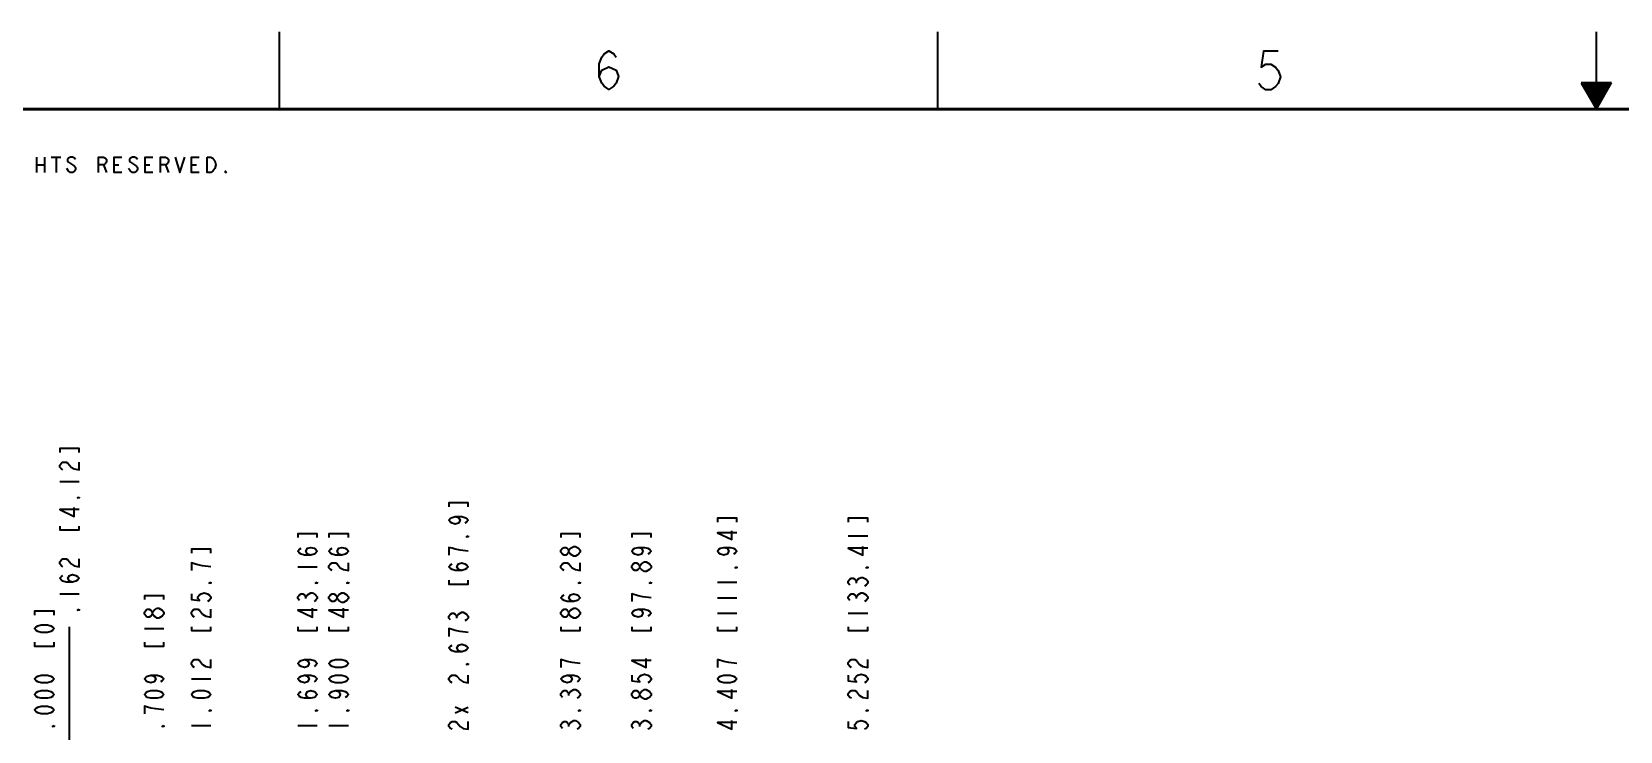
# Model space of a CAD drawing. Header units: inches. Extents: x 0 to 34, y 0 to 22.
# Drawn here: x 6.9 to 17.15, y 17.48 to 22 of the extents above; entities that cross this region are included whole.
import ezdxf

# ---------------------------------------------------------------- set-up
doc = ezdxf.new("R2010")
doc.units = ezdxf.units.IN
doc.header["$LTSCALE"] = 1.87
doc.header["$MEASUREMENT"] = 0
doc.layers.get('0').update_dxf_attribs({"linetype": 'CONTINUOUS'})
doc.layers.add('DIMENSIONS', color=7, linetype='CONTINUOUS')
doc.styles.get("Standard").update_dxf_attribs({"font": 'txt', "width": 0.8})
doc.dimstyles.new('DIMSTYLE_2', dxfattribs={"dimtxt": 0.125, "dimasz": 0.18, "dimexe": 0.18, "dimexo": 0.0625, "dimgap": 0.09, "dimtad": 0, "dimtih": 1, "dimtoh": 1, "dimdec": 3, "dimzin": 4, "dimdsep": 46, "dimtxsty": 'STANDARD', "dimblk": '_FILLED', "dimblk1": '_FILLED', "dimblk2": '_FILLED', "dimcen": 0.09, "dimadec": 0, "dimazin": 0, "dimtp": 0.001, "dimtm": 0.001, "dimtfac": 1, "dimtdec": 3, "dimtofl": 0, "dimtmove": 0, "dimatfit": 3, "dimldrblk": '_FILLED', "dimfxl": 1, "dimtolj": 1, "dimtzin": 4, "dimarcsym": 0})

# ---------------------------------------------------------------- blocks, each defined once
blk = doc.blocks.new('*D25')
at = {"layer": 'DIMENSIONS', "color": 2, "linetype": 'CONTINUOUS'}
blk.add_line((7.144, 14.775), (7.144, 18.158), dxfattribs=at)
blk = doc.blocks.new('_FILLED')
at = {"color": 0, "linetype": 'BYBLOCK'}
blk.add_solid([(0, 0), (-1, 0.174), (-1, -0.174)], dxfattribs=at)

msp = doc.modelspace()

# ---------------------------------------------------------------- linework, layer by layer
at = {"color": 2, "linetype": 'CONTINUOUS'}
for p, q in [((8.5, 21.5), (8.5, 22)), ((12.75, 21.5), (12.75, 22)), ((17, 21.5), (17, 22)), ((16.902, 21.6697), (17, 21.5)), ((17.098, 21.6697), (16.902, 21.6697)), ((16.9076, 21.66), (17.0924, 21.66)), ((16.9134, 21.65), (17.0866, 21.65)), ((16.9192, 21.64), (17.0808, 21.64)), ((17, 21.5), (17.098, 21.6697)), ((16.925, 21.63), (17.0751, 21.63)), ((16.9307, 21.62), (17.0693, 21.62)), ((16.9365, 21.61), (17.0635, 21.61)), ((16.9423, 21.6), (17.0578, 21.6)), ((16.9481, 21.59), (17.052, 21.59)), ((16.9538, 21.58), (17.0462, 21.58)), ((16.9596, 21.57), (17.0404, 21.57)), ((16.9654, 21.56), (17.0347, 21.56)), ((16.9712, 21.55), (17.0289, 21.55)), ((16.9769, 21.54), (17.0231, 21.54)), ((16.9827, 21.53), (17.0173, 21.53)), ((16.9885, 21.52), (17.0116, 21.52)), ((16.9942, 21.51), (17.0058, 21.51)), ((6.9321, 21.1911), (6.9321, 21.0911)), ((6.9321, 21.1411), (6.9821, 21.1411)), ((6.9821, 21.1911), (6.9821, 21.0911)), ((7.0259, 21.1911), (7.0884, 21.1911)), ((7.0571, 21.1911), (7.0571, 21.0911)), ((7.3634, 21.1411), (7.3821, 21.0911)), ((7.4321, 21.1411), (7.4634, 21.1411)), ((7.6321, 21.1411), (7.6634, 21.1411)), ((7.7634, 21.1411), (7.7821, 21.0911)), ((7.9321, 21.1411), (7.9634, 21.1411)), ((7.1384, 21.0995), (7.1259, 21.1161))]:
    msp.add_line(p, q, dxfattribs=at)
for points in [[(10.5637, 21.7106), (10.5793, 21.7522), (10.6262, 21.7731), (10.6731, 21.7522), (10.6887, 21.7106), (10.6731, 21.6689), (10.6574, 21.6481), (10.6262, 21.6272), (10.5949, 21.6481), (10.5793, 21.6689), (10.5637, 21.7106), (10.5637, 21.7939), (10.5793, 21.8356), (10.5949, 21.8564), (10.6262, 21.8772), (10.6574, 21.8564), (10.6731, 21.8356)], [(14.9452, 21.8747), (14.8514, 21.8747), (14.8358, 21.7706), (14.867, 21.7914), (14.8983, 21.7914), (14.9295, 21.7706), (14.9452, 21.7497), (14.9608, 21.7081), (14.9452, 21.6664), (14.9295, 21.6456), (14.8983, 21.6247), (14.867, 21.6247), (14.8358, 21.6456), (14.8202, 21.6664)], [(7.1821, 21.1745), (7.1759, 21.1828), (7.1634, 21.1911), (7.1509, 21.1911), (7.1384, 21.1828), (7.1321, 21.1745), (7.1321, 21.1661), (7.1384, 21.1578), (7.1509, 21.1495), (7.1634, 21.1411), (7.1759, 21.1328), (7.1821, 21.1245), (7.1821, 21.1078), (7.1759, 21.0995), (7.1634, 21.0911), (7.1509, 21.0911), (7.1384, 21.0995)], [(7.3321, 21.0911), (7.3321, 21.1911), (7.3634, 21.1911), (7.3759, 21.1828), (7.3821, 21.1745), (7.3821, 21.1578), (7.3759, 21.1495), (7.3634, 21.1411), (7.3321, 21.1411)], [(7.4821, 21.0911), (7.4321, 21.0911), (7.4321, 21.1911), (7.4821, 21.1911)], [(7.5821, 21.1745), (7.5759, 21.1828), (7.5634, 21.1911), (7.5509, 21.1911), (7.5384, 21.1828), (7.5321, 21.1745), (7.5321, 21.1661), (7.5384, 21.1578), (7.5509, 21.1495), (7.5634, 21.1411), (7.5759, 21.1328), (7.5821, 21.1245), (7.5821, 21.1078), (7.5759, 21.0995), (7.5634, 21.0911), (7.5509, 21.0911), (7.5384, 21.0995), (7.5321, 21.1078), (7.5259, 21.1161)], [(7.6821, 21.0911), (7.6321, 21.0911), (7.6321, 21.1911), (7.6821, 21.1911)], [(7.7321, 21.0911), (7.7321, 21.1911), (7.7634, 21.1911), (7.7759, 21.1828), (7.7821, 21.1745), (7.7821, 21.1578), (7.7759, 21.1495), (7.7634, 21.1411), (7.7321, 21.1411)], [(7.8259, 21.1911), (7.8571, 21.0911), (7.8884, 21.1911)], [(7.9821, 21.0911), (7.9321, 21.0911), (7.9321, 21.1911), (7.9821, 21.1911)], [(8.0821, 21.1161), (8.0696, 21.0995), (8.0571, 21.0911), (8.0321, 21.0911), (8.0321, 21.1911)], [(8.0321, 21.1911), (8.0571, 21.1911), (8.0696, 21.1828), (8.0759, 21.1745), (8.0821, 21.1661), (8.0884, 21.1411), (8.0821, 21.1161)], [(8.1571, 21.0911), (8.1509, 21.0911), (8.1509, 21.0995), (8.1571, 21.0911)]]:
    msp.add_lwpolyline(points, dxfattribs=at)
at = {"color": 7, "linetype": 'CONTINUOUS', "const_width": 0.02}
msp.add_lwpolyline([(33.5, 21.5), (0.5, 21.5)], dxfattribs=at)
at = {"layer": 'DIMENSIONS', "color": 2, "linetype": 'CONTINUOUS'}
for p, q in [((7.0812, 19.0957), (7.2062, 19.0957)), ((12.1713, 18.7457), (12.2963, 18.7457)), ((8.6185, 18.5457), (8.7435, 18.5457)), ((7.0812, 18.3707), (7.2062, 18.3707)), ((11.326, 18.4457), (11.451, 18.4457)), ((12.2234, 18.4394), (12.2234, 18.4519)), ((8.6705, 18.3394), (8.6705, 18.3519)), ((11.326, 18.3457), (11.451, 18.3457)), ((12.2234, 18.3394), (12.2234, 18.3519)), ((9.6445, 18.2144), (9.6445, 18.2269)), ((11.326, 18.2457), (11.451, 18.2457)), ((12.1713, 18.2457), (12.2963, 18.2457)), ((7.6277, 18.1457), (7.7527, 18.1457)), ((11.326, 17.9457), (11.326, 17.8957)), ((7.9307, 17.8207), (8.0557, 17.8207)), ((9.634, 17.6019), (9.7174, 17.6394)), ((9.7174, 17.6019), (9.634, 17.6394)), ((10.3681, 17.7144), (10.3681, 17.7269)), ((7.9307, 17.5207), (8.0557, 17.5207)), ((8.6185, 17.5207), (8.7435, 17.5207)), ((8.8191, 17.5207), (8.9441, 17.5207)), ((10.3681, 17.5144), (10.3681, 17.5269)), ((10.8251, 17.5144), (10.8251, 17.5269))]:
    msp.add_line(p, q, dxfattribs=at)
for points in [[(7.2062, 19.2832), (7.2062, 19.3082), (7.0812, 19.3082), (7.0812, 19.2832)], [(7.102, 19.1707), (7.0916, 19.1769), (7.0812, 19.1894), (7.0812, 19.2019), (7.0916, 19.2144), (7.102, 19.2207), (7.1228, 19.2207), (7.1332, 19.2144), (7.1541, 19.1894)], [(7.1541, 19.1894), (7.1749, 19.1769), (7.2062, 19.1707), (7.2062, 19.2207)], [(7.2062, 18.9957), (7.2062, 18.9894), (7.1957, 18.9894), (7.2062, 18.9957)], [(7.2062, 18.9144), (7.0812, 18.9144), (7.1749, 18.8707), (7.1749, 18.9269)], [(9.7174, 18.9332), (9.7174, 18.9582), (9.5924, 18.9582), (9.5924, 18.9332)], [(9.634, 18.8707), (9.6549, 18.8644), (9.6653, 18.8457), (9.6549, 18.8269), (9.634, 18.8207), (9.6132, 18.8269), (9.6028, 18.8332), (9.5924, 18.8457), (9.6028, 18.8582), (9.6132, 18.8644), (9.634, 18.8707), (9.6757, 18.8707), (9.6965, 18.8644), (9.707, 18.8582), (9.7174, 18.8457), (9.707, 18.8332), (9.6965, 18.8269)], [(7.0812, 18.8082), (7.0812, 18.7832), (7.2062, 18.7832), (7.2062, 18.8082)], [(11.451, 18.8332), (11.451, 18.8582), (11.326, 18.8582), (11.326, 18.8332)], [(11.451, 18.7644), (11.326, 18.7644), (11.4198, 18.7207), (11.4198, 18.7769)], [(12.2963, 18.8332), (12.2963, 18.8582), (12.1713, 18.8582), (12.1713, 18.8332)], [(8.7435, 18.7332), (8.7435, 18.7582), (8.6185, 18.7582), (8.6185, 18.7332)], [(8.7018, 18.6207), (8.681, 18.6269), (8.6705, 18.6457), (8.681, 18.6644), (8.7018, 18.6707), (8.7226, 18.6644), (8.733, 18.6582), (8.7435, 18.6457), (8.733, 18.6332), (8.7226, 18.6269), (8.7018, 18.6207), (8.6601, 18.6207), (8.6393, 18.6269), (8.6289, 18.6332), (8.6185, 18.6457), (8.6289, 18.6582), (8.6393, 18.6644)], [(8.9441, 18.7332), (8.9441, 18.7582), (8.8191, 18.7582), (8.8191, 18.7332)], [(8.9024, 18.6207), (8.8816, 18.6269), (8.8711, 18.6457), (8.8816, 18.6644), (8.9024, 18.6707), (8.9232, 18.6644), (8.9336, 18.6582), (8.9441, 18.6457), (8.9336, 18.6332), (8.9232, 18.6269), (8.9024, 18.6207), (8.8607, 18.6207), (8.8399, 18.6269), (8.8295, 18.6332), (8.8191, 18.6457), (8.8295, 18.6582), (8.8399, 18.6644)], [(9.7174, 18.6457), (9.6653, 18.6519), (9.634, 18.6582), (9.6132, 18.6644), (9.5924, 18.6707), (9.5924, 18.6207)], [(9.7174, 18.7457), (9.7174, 18.7394), (9.707, 18.7394), (9.7174, 18.7457)], [(10.441, 18.7332), (10.441, 18.7582), (10.316, 18.7582), (10.316, 18.7332)], [(10.3681, 18.6394), (10.3576, 18.6269), (10.3472, 18.6207), (10.3368, 18.6207), (10.3264, 18.6269), (10.316, 18.6394), (10.316, 18.6519), (10.3264, 18.6644), (10.3368, 18.6707), (10.3472, 18.6707), (10.3576, 18.6644), (10.3681, 18.6519)], [(10.441, 18.6394), (10.4306, 18.6269), (10.4201, 18.6207), (10.4097, 18.6144), (10.3993, 18.6144), (10.3889, 18.6207), (10.3785, 18.6269), (10.3681, 18.6394), (10.3681, 18.6519), (10.3785, 18.6644), (10.3993, 18.6769)], [(10.3993, 18.6769), (10.4097, 18.6769), (10.4306, 18.6644)], [(10.4306, 18.6644), (10.441, 18.6519), (10.441, 18.6394)], [(10.8981, 18.7332), (10.8981, 18.7582), (10.7731, 18.7582), (10.7731, 18.7332)], [(10.8147, 18.6707), (10.8356, 18.6644), (10.846, 18.6457), (10.8356, 18.6269), (10.8147, 18.6207), (10.7939, 18.6269), (10.7835, 18.6332), (10.7731, 18.6457), (10.7835, 18.6582), (10.7939, 18.6644), (10.8147, 18.6707), (10.8564, 18.6707), (10.8772, 18.6644), (10.8876, 18.6582), (10.8981, 18.6457), (10.8876, 18.6332), (10.8772, 18.6269)], [(11.3677, 18.6707), (11.3885, 18.6644), (11.399, 18.6457), (11.3885, 18.6269), (11.3677, 18.6207), (11.3469, 18.6269), (11.3365, 18.6332), (11.326, 18.6457), (11.3365, 18.6582), (11.3469, 18.6644), (11.3677, 18.6707), (11.4094, 18.6707), (11.4302, 18.6644), (11.4406, 18.6582), (11.451, 18.6457), (11.4406, 18.6332), (11.4302, 18.6269)], [(12.2963, 18.6644), (12.1713, 18.6644), (12.2651, 18.6207), (12.2651, 18.6769)], [(7.102, 18.5457), (7.0916, 18.5519), (7.0812, 18.5644), (7.0812, 18.5769), (7.0916, 18.5894), (7.102, 18.5957), (7.1228, 18.5957), (7.1332, 18.5894)], [(7.1332, 18.5894), (7.1541, 18.5644), (7.1749, 18.5519), (7.2062, 18.5457), (7.2062, 18.5957)], [(8.0557, 18.6332), (8.0557, 18.6582), (7.9307, 18.6582), (7.9307, 18.6332)], [(8.0557, 18.5457), (8.0037, 18.5519), (7.9724, 18.5582), (7.9516, 18.5644), (7.9307, 18.5707), (7.9307, 18.5207)], [(8.8399, 18.5207), (8.8295, 18.5269), (8.8191, 18.5394), (8.8191, 18.5519), (8.8295, 18.5644), (8.8399, 18.5707), (8.8607, 18.5707), (8.8711, 18.5644)], [(8.8711, 18.5644), (8.892, 18.5394), (8.9128, 18.5269), (8.9441, 18.5207), (8.9441, 18.5707)], [(9.6757, 18.5207), (9.6549, 18.5269), (9.6445, 18.5457), (9.6549, 18.5644), (9.6757, 18.5707), (9.6965, 18.5644), (9.707, 18.5582), (9.7174, 18.5457), (9.707, 18.5332), (9.6965, 18.5269), (9.6757, 18.5207), (9.634, 18.5207), (9.6132, 18.5269), (9.6028, 18.5332), (9.5924, 18.5457), (9.6028, 18.5582), (9.6132, 18.5644)], [(10.3368, 18.5207), (10.3264, 18.5269), (10.316, 18.5394), (10.316, 18.5519), (10.3264, 18.5644), (10.3368, 18.5707), (10.3576, 18.5707), (10.3681, 18.5644)], [(10.3681, 18.5644), (10.3889, 18.5394), (10.4097, 18.5269), (10.441, 18.5207), (10.441, 18.5707)], [(10.8251, 18.5394), (10.8147, 18.5269), (10.8043, 18.5207), (10.7939, 18.5207), (10.7835, 18.5269), (10.7731, 18.5394), (10.7731, 18.5519), (10.7835, 18.5644), (10.7939, 18.5707), (10.8043, 18.5707), (10.8147, 18.5644), (10.8251, 18.5519)], [(10.8564, 18.5144), (10.8356, 18.5269), (10.8251, 18.5394), (10.8251, 18.5519), (10.8356, 18.5644)], [(10.8356, 18.5644), (10.8564, 18.5769), (10.8668, 18.5769), (10.8772, 18.5707), (10.8876, 18.5644), (10.8981, 18.5519), (10.8981, 18.5394)], [(7.1645, 18.4457), (7.1437, 18.4519), (7.1332, 18.4707), (7.1437, 18.4894), (7.1645, 18.4957), (7.1853, 18.4894), (7.1957, 18.4832), (7.2062, 18.4707), (7.1957, 18.4582), (7.1853, 18.4519), (7.1645, 18.4457), (7.1228, 18.4457), (7.102, 18.4519), (7.0916, 18.4582), (7.0812, 18.4707), (7.0916, 18.4832), (7.102, 18.4894)], [(9.5924, 18.4582), (9.5924, 18.4332), (9.7174, 18.4332), (9.7174, 18.4582)], [(10.8981, 18.5394), (10.8876, 18.5269), (10.8772, 18.5207), (10.8668, 18.5144), (10.8564, 18.5144)], [(11.451, 18.5457), (11.451, 18.5394), (11.4406, 18.5394), (11.451, 18.5457)], [(12.1817, 18.4269), (12.1713, 18.4394), (12.1713, 18.4519), (12.1817, 18.4644), (12.1922, 18.4707), (12.2026, 18.4707), (12.213, 18.4644), (12.2234, 18.4519), (12.2338, 18.4644), (12.2442, 18.4707), (12.2547, 18.4769), (12.2651, 18.4769)], [(12.2651, 18.4769), (12.2859, 18.4644), (12.2963, 18.4519), (12.2963, 18.4394), (12.2859, 18.4269), (12.2755, 18.4207)], [(12.2963, 18.5457), (12.2963, 18.5394), (12.2859, 18.5394), (12.2963, 18.5457)], [(7.7527, 18.3332), (7.7527, 18.3582), (7.6277, 18.3582), (7.6277, 18.3332)], [(7.9307, 18.3707), (7.9307, 18.3332), (7.9828, 18.3269), (7.9724, 18.3394), (7.9724, 18.3519), (7.9828, 18.3644), (7.9932, 18.3707), (8.0141, 18.3769), (8.0349, 18.3707), (8.0453, 18.3644), (8.0557, 18.3519), (8.0557, 18.3394), (8.0453, 18.3269), (8.0349, 18.3207)], [(8.0557, 18.4457), (8.0557, 18.4394), (8.0453, 18.4394), (8.0557, 18.4457)], [(8.6289, 18.3269), (8.6185, 18.3394), (8.6185, 18.3519), (8.6289, 18.3644), (8.6393, 18.3707), (8.6497, 18.3707), (8.6601, 18.3644), (8.6705, 18.3519), (8.681, 18.3644)], [(8.681, 18.3644), (8.7018, 18.3769), (8.7122, 18.3769)], [(8.7122, 18.3769), (8.733, 18.3644), (8.7435, 18.3519), (8.7435, 18.3394), (8.733, 18.3269), (8.7226, 18.3207)], [(8.7435, 18.4457), (8.7435, 18.4394), (8.733, 18.4394), (8.7435, 18.4457)], [(8.8711, 18.3394), (8.8607, 18.3269), (8.8503, 18.3207), (8.8399, 18.3207), (8.8295, 18.3269), (8.8191, 18.3394), (8.8191, 18.3519), (8.8295, 18.3644), (8.8399, 18.3707), (8.8503, 18.3707), (8.8607, 18.3644), (8.8711, 18.3519)], [(8.9024, 18.3144), (8.8816, 18.3269), (8.8711, 18.3394), (8.8711, 18.3519), (8.8816, 18.3644), (8.892, 18.3707), (8.9024, 18.3769), (8.9128, 18.3769)], [(8.9128, 18.3769), (8.9336, 18.3644), (8.9441, 18.3519), (8.9441, 18.3394)], [(8.9441, 18.4457), (8.9441, 18.4394), (8.9336, 18.4394), (8.9441, 18.4457)], [(10.3993, 18.3207), (10.3785, 18.3269), (10.3681, 18.3457), (10.3785, 18.3644), (10.3993, 18.3707), (10.4201, 18.3644), (10.4306, 18.3582), (10.441, 18.3457), (10.4306, 18.3332), (10.4201, 18.3269), (10.3993, 18.3207), (10.3576, 18.3207), (10.3368, 18.3269), (10.3264, 18.3332), (10.316, 18.3457), (10.3264, 18.3582), (10.3368, 18.3644)], [(10.441, 18.4457), (10.441, 18.4394), (10.4306, 18.4394), (10.441, 18.4457)], [(10.8147, 18.3582), (10.7731, 18.3707), (10.7731, 18.3207)], [(10.8981, 18.3457), (10.846, 18.3519), (10.8147, 18.3582)], [(10.8981, 18.4457), (10.8981, 18.4394), (10.8876, 18.4394), (10.8981, 18.4457)], [(12.1817, 18.3269), (12.1713, 18.3394), (12.1713, 18.3519), (12.1817, 18.3644), (12.1922, 18.3707), (12.2026, 18.3707), (12.213, 18.3644), (12.2234, 18.3519), (12.2338, 18.3644)], [(12.2338, 18.3644), (12.2547, 18.3769), (12.2651, 18.3769)], [(12.2651, 18.3769), (12.2859, 18.3644), (12.2963, 18.3519), (12.2963, 18.3394), (12.2859, 18.3269), (12.2755, 18.3207)], [(7.0441, 18.2332), (7.0441, 18.2582), (6.9191, 18.2582), (6.9191, 18.2332)], [(7.2062, 18.2707), (7.2062, 18.2644), (7.1957, 18.2644), (7.2062, 18.2707)], [(7.6798, 18.2394), (7.6694, 18.2269), (7.659, 18.2207), (7.6485, 18.2207), (7.6381, 18.2269), (7.6277, 18.2394), (7.6277, 18.2519), (7.6381, 18.2644), (7.6485, 18.2707), (7.659, 18.2707), (7.6694, 18.2644), (7.6798, 18.2519)], [(7.7215, 18.2144), (7.711, 18.2144), (7.7006, 18.2207), (7.6902, 18.2269), (7.6798, 18.2394), (7.6798, 18.2519), (7.6902, 18.2644), (7.711, 18.2769)], [(7.711, 18.2769), (7.7215, 18.2769), (7.7423, 18.2644)], [(7.7423, 18.2644), (7.7527, 18.2519), (7.7527, 18.2394)], [(7.9516, 18.2207), (7.9412, 18.2269), (7.9307, 18.2394), (7.9307, 18.2519), (7.9412, 18.2644), (7.9516, 18.2707), (7.9724, 18.2707), (7.9828, 18.2644), (8.0037, 18.2394)], [(8.0037, 18.2394), (8.0245, 18.2269), (8.0557, 18.2207), (8.0557, 18.2707)], [(8.7435, 18.2644), (8.6185, 18.2644), (8.7122, 18.2207), (8.7122, 18.2769)], [(8.9441, 18.2644), (8.8191, 18.2644), (8.9128, 18.2207), (8.9128, 18.2769)], [(8.9441, 18.3394), (8.9336, 18.3269), (8.9232, 18.3207), (8.9128, 18.3144), (8.9024, 18.3144)], [(9.6028, 18.2019), (9.5924, 18.2144), (9.5924, 18.2269), (9.6028, 18.2394), (9.6132, 18.2457), (9.6236, 18.2457), (9.634, 18.2394), (9.6445, 18.2269), (9.6549, 18.2394), (9.6653, 18.2457), (9.6757, 18.2519), (9.6861, 18.2519), (9.707, 18.2394)], [(10.3681, 18.2394), (10.3576, 18.2269), (10.3472, 18.2207), (10.3368, 18.2207), (10.3264, 18.2269), (10.316, 18.2394), (10.316, 18.2519), (10.3264, 18.2644), (10.3368, 18.2707), (10.3472, 18.2707), (10.3576, 18.2644), (10.3681, 18.2519)], [(10.441, 18.2394), (10.4306, 18.2269), (10.4201, 18.2207), (10.4097, 18.2144), (10.3993, 18.2144), (10.3889, 18.2207), (10.3785, 18.2269), (10.3681, 18.2394), (10.3681, 18.2519), (10.3785, 18.2644), (10.3993, 18.2769)], [(10.3993, 18.2769), (10.4097, 18.2769), (10.4306, 18.2644)], [(10.4306, 18.2644), (10.441, 18.2519), (10.441, 18.2394)], [(10.8147, 18.2707), (10.8356, 18.2644), (10.846, 18.2457), (10.8356, 18.2269), (10.8147, 18.2207), (10.7939, 18.2269), (10.7835, 18.2332), (10.7731, 18.2457), (10.7835, 18.2582), (10.7939, 18.2644), (10.8147, 18.2707), (10.8564, 18.2707), (10.8772, 18.2644), (10.8876, 18.2582), (10.8981, 18.2457), (10.8876, 18.2332), (10.8772, 18.2269)], [(7.0441, 18.1457), (7.0336, 18.1332), (7.0232, 18.1269), (7.0024, 18.1207), (6.9607, 18.1207), (6.9399, 18.1269), (6.9295, 18.1332), (6.9191, 18.1457), (6.9295, 18.1582), (6.9399, 18.1644), (6.9607, 18.1707), (7.0024, 18.1707), (7.0232, 18.1644), (7.0336, 18.1582), (7.0441, 18.1457)], [(7.7527, 18.2394), (7.7423, 18.2269), (7.7215, 18.2144)], [(7.9307, 18.1582), (7.9307, 18.1332), (8.0557, 18.1332), (8.0557, 18.1582)], [(8.6185, 18.1582), (8.6185, 18.1332), (8.7435, 18.1332), (8.7435, 18.1582)], [(8.8191, 18.1582), (8.8191, 18.1332), (8.9441, 18.1332), (8.9441, 18.1582)], [(9.707, 18.2394), (9.7174, 18.2269), (9.7174, 18.2144), (9.707, 18.2019), (9.6965, 18.1957)], [(10.316, 18.1582), (10.316, 18.1332), (10.441, 18.1332), (10.441, 18.1582)], [(10.7731, 18.1582), (10.7731, 18.1332), (10.8981, 18.1332), (10.8981, 18.1582)], [(11.326, 18.1582), (11.326, 18.1332), (11.451, 18.1332), (11.451, 18.1582)], [(12.1713, 18.1582), (12.1713, 18.1332), (12.2963, 18.1332), (12.2963, 18.1582)], [(6.9191, 18.0582), (6.9191, 18.0332), (7.0441, 18.0332), (7.0441, 18.0582)], [(7.6277, 18.0582), (7.6277, 18.0332), (7.7527, 18.0332), (7.7527, 18.0582)], [(9.7174, 18.1207), (9.6653, 18.1269), (9.634, 18.1332), (9.6132, 18.1394), (9.5924, 18.1457), (9.5924, 18.0957)], [(7.9516, 17.8957), (7.9412, 17.9019), (7.9307, 17.9144), (7.9307, 17.9269), (7.9412, 17.9394), (7.9516, 17.9457), (7.9724, 17.9457), (7.9828, 17.9394), (8.0037, 17.9144)], [(8.0037, 17.9144), (8.0245, 17.9019), (8.0557, 17.8957), (8.0557, 17.9457)], [(8.6601, 17.9457), (8.681, 17.9394), (8.6914, 17.9207), (8.681, 17.9019), (8.6601, 17.8957), (8.6393, 17.9019), (8.6289, 17.9082), (8.6185, 17.9207), (8.6289, 17.9332), (8.6393, 17.9394), (8.6601, 17.9457), (8.7018, 17.9457), (8.7226, 17.9394), (8.733, 17.9332), (8.7435, 17.9207), (8.733, 17.9082), (8.7226, 17.9019)], [(8.9441, 17.9207), (8.9336, 17.9082), (8.9232, 17.9019), (8.9024, 17.8957), (8.8607, 17.8957), (8.8399, 17.9019), (8.8295, 17.9082), (8.8191, 17.9207), (8.8295, 17.9332), (8.8399, 17.9394), (8.8607, 17.9457), (8.9024, 17.9457), (8.9232, 17.9394), (8.9336, 17.9332), (8.9441, 17.9207)], [(9.6757, 17.9957), (9.6549, 18.0019), (9.6445, 18.0207), (9.6549, 18.0394), (9.6757, 18.0457), (9.6965, 18.0394), (9.707, 18.0332), (9.7174, 18.0207), (9.707, 18.0082), (9.6965, 18.0019), (9.6757, 17.9957), (9.634, 17.9957), (9.6132, 18.0019), (9.6028, 18.0082), (9.5924, 18.0207), (9.6028, 18.0332), (9.6132, 18.0394)], [(10.3576, 17.9332), (10.316, 17.9457), (10.316, 17.8957)], [(10.8981, 17.9394), (10.7731, 17.9394), (10.8668, 17.8957), (10.8668, 17.9519)], [(11.451, 17.9207), (11.399, 17.9269), (11.3677, 17.9332), (11.326, 17.9457)], [(12.1922, 17.8957), (12.1817, 17.9019), (12.1713, 17.9144), (12.1713, 17.9269), (12.1817, 17.9394), (12.1922, 17.9457), (12.213, 17.9457), (12.2234, 17.9394), (12.2442, 17.9144)], [(12.2442, 17.9144), (12.2651, 17.9019), (12.2963, 17.8957), (12.2963, 17.9457)], [(7.0441, 17.8207), (7.0336, 17.8082), (7.0232, 17.8019), (7.0024, 17.7957), (6.9607, 17.7957), (6.9399, 17.8019), (6.9295, 17.8082), (6.9191, 17.8207), (6.9295, 17.8332), (6.9399, 17.8394), (6.9607, 17.8457), (7.0024, 17.8457), (7.0232, 17.8394), (7.0336, 17.8332), (7.0441, 17.8207)], [(7.6694, 17.8457), (7.6902, 17.8394), (7.7006, 17.8207), (7.6902, 17.8019), (7.6694, 17.7957), (7.6485, 17.8019), (7.6381, 17.8082), (7.6277, 17.8207), (7.6381, 17.8332), (7.6485, 17.8394), (7.6694, 17.8457), (7.711, 17.8457), (7.7319, 17.8394), (7.7423, 17.8332), (7.7527, 17.8207), (7.7423, 17.8082), (7.7319, 17.8019)], [(8.6601, 17.8457), (8.681, 17.8394), (8.6914, 17.8207), (8.681, 17.8019), (8.6601, 17.7957), (8.6393, 17.8019), (8.6289, 17.8082), (8.6185, 17.8207), (8.6289, 17.8332), (8.6393, 17.8394), (8.6601, 17.8457), (8.7018, 17.8457), (8.7226, 17.8394), (8.733, 17.8332), (8.7435, 17.8207), (8.733, 17.8082), (8.7226, 17.8019)], [(8.9441, 17.8207), (8.9336, 17.8082), (8.9232, 17.8019), (8.9024, 17.7957), (8.8607, 17.7957), (8.8399, 17.8019), (8.8295, 17.8082), (8.8191, 17.8207), (8.8295, 17.8332), (8.8399, 17.8394), (8.8607, 17.8457), (8.9024, 17.8457), (8.9232, 17.8394), (8.9336, 17.8332), (8.9441, 17.8207)], [(9.6132, 17.7957), (9.6028, 17.8019), (9.5924, 17.8144), (9.5924, 17.8269), (9.6028, 17.8394), (9.6132, 17.8457), (9.634, 17.8457), (9.6445, 17.8394), (9.6653, 17.8144)], [(9.6653, 17.8144), (9.6861, 17.8019), (9.7174, 17.7957), (9.7174, 17.8457)], [(9.7174, 17.9207), (9.7174, 17.9144), (9.707, 17.9144), (9.7174, 17.9207)], [(10.3576, 17.8457), (10.3785, 17.8394), (10.3889, 17.8207), (10.3785, 17.8019), (10.3576, 17.7957), (10.3368, 17.8019), (10.3264, 17.8082), (10.316, 17.8207), (10.3264, 17.8332), (10.3368, 17.8394), (10.3576, 17.8457), (10.3993, 17.8457), (10.4201, 17.8394), (10.4306, 17.8332), (10.441, 17.8207), (10.4306, 17.8082), (10.4201, 17.8019)], [(10.441, 17.9207), (10.3889, 17.9269), (10.3576, 17.9332)], [(10.7731, 17.8457), (10.7731, 17.8082), (10.8251, 17.8019), (10.8147, 17.8144), (10.8147, 17.8269), (10.8251, 17.8394), (10.8356, 17.8457), (10.8564, 17.8519), (10.8772, 17.8457), (10.8876, 17.8394), (10.8981, 17.8269), (10.8981, 17.8144), (10.8876, 17.8019), (10.8772, 17.7957)], [(11.451, 17.8207), (11.4406, 17.8082), (11.4302, 17.8019), (11.4094, 17.7957), (11.3677, 17.7957), (11.3469, 17.8019), (11.3365, 17.8082), (11.326, 17.8207), (11.3365, 17.8332), (11.3469, 17.8394), (11.3677, 17.8457), (11.4094, 17.8457), (11.4302, 17.8394), (11.4406, 17.8332), (11.451, 17.8207)], [(12.1713, 17.8457), (12.1713, 17.8082), (12.2234, 17.8019), (12.213, 17.8144), (12.213, 17.8269), (12.2234, 17.8394), (12.2338, 17.8457), (12.2547, 17.8519), (12.2755, 17.8457), (12.2859, 17.8394), (12.2963, 17.8269), (12.2963, 17.8144), (12.2859, 17.8019), (12.2755, 17.7957)], [(7.0441, 17.7207), (7.0336, 17.7082), (7.0232, 17.7019), (7.0024, 17.6957), (6.9607, 17.6957), (6.9399, 17.7019), (6.9295, 17.7082), (6.9191, 17.7207), (6.9295, 17.7332), (6.9399, 17.7394), (6.9607, 17.7457), (7.0024, 17.7457), (7.0232, 17.7394), (7.0336, 17.7332), (7.0441, 17.7207)], [(7.7527, 17.7207), (7.7423, 17.7082), (7.7319, 17.7019), (7.711, 17.6957), (7.6694, 17.6957), (7.6485, 17.7019), (7.6381, 17.7082), (7.6277, 17.7207), (7.6381, 17.7332), (7.6485, 17.7394), (7.6694, 17.7457), (7.711, 17.7457), (7.7319, 17.7394), (7.7423, 17.7332), (7.7527, 17.7207)], [(8.0557, 17.7207), (8.0453, 17.7082), (8.0349, 17.7019), (8.0141, 17.6957), (7.9724, 17.6957), (7.9516, 17.7019), (7.9412, 17.7082), (7.9307, 17.7207), (7.9412, 17.7332), (7.9516, 17.7394), (7.9724, 17.7457), (8.0141, 17.7457), (8.0349, 17.7394), (8.0453, 17.7332), (8.0557, 17.7207)], [(8.7018, 17.6957), (8.681, 17.7019), (8.6705, 17.7207), (8.681, 17.7394), (8.7018, 17.7457), (8.7226, 17.7394), (8.733, 17.7332), (8.7435, 17.7207), (8.733, 17.7082), (8.7226, 17.7019), (8.7018, 17.6957), (8.6601, 17.6957), (8.6393, 17.7019), (8.6289, 17.7082), (8.6185, 17.7207), (8.6289, 17.7332), (8.6393, 17.7394)], [(8.8607, 17.7457), (8.8816, 17.7394), (8.892, 17.7207), (8.8816, 17.7019), (8.8607, 17.6957), (8.8399, 17.7019), (8.8295, 17.7082), (8.8191, 17.7207), (8.8295, 17.7332), (8.8399, 17.7394), (8.8607, 17.7457), (8.9024, 17.7457), (8.9232, 17.7394), (8.9336, 17.7332), (8.9441, 17.7207), (8.9336, 17.7082), (8.9232, 17.7019)], [(10.3264, 17.7019), (10.316, 17.7144), (10.316, 17.7269), (10.3264, 17.7394), (10.3368, 17.7457), (10.3472, 17.7457), (10.3576, 17.7394), (10.3681, 17.7269), (10.3785, 17.7394), (10.3889, 17.7457), (10.3993, 17.7519), (10.4097, 17.7519), (10.4201, 17.7457), (10.4306, 17.7394), (10.441, 17.7269), (10.441, 17.7144), (10.4306, 17.7019), (10.4201, 17.6957)], [(10.8251, 17.7144), (10.8147, 17.7019), (10.8043, 17.6957), (10.7939, 17.6957), (10.7835, 17.7019), (10.7731, 17.7144), (10.7731, 17.7269), (10.7835, 17.7394), (10.7939, 17.7457), (10.8043, 17.7457), (10.8147, 17.7394), (10.8251, 17.7269)], [(10.8564, 17.6894), (10.8356, 17.7019), (10.8251, 17.7144), (10.8251, 17.7269), (10.8356, 17.7394)], [(10.8356, 17.7394), (10.8564, 17.7519), (10.8668, 17.7519), (10.8772, 17.7457), (10.8876, 17.7394), (10.8981, 17.7269), (10.8981, 17.7144)], [(11.451, 17.7394), (11.326, 17.7394), (11.4198, 17.6957), (11.4198, 17.7519)], [(12.1922, 17.6957), (12.1817, 17.7019), (12.1713, 17.7144), (12.1713, 17.7269), (12.1817, 17.7394), (12.1922, 17.7457), (12.213, 17.7457), (12.2234, 17.7394)], [(12.2234, 17.7394), (12.2442, 17.7144), (12.2651, 17.7019), (12.2963, 17.6957), (12.2963, 17.7457)], [(7.0441, 17.6207), (7.0336, 17.6082), (7.0232, 17.6019), (7.0024, 17.5957), (6.9607, 17.5957), (6.9399, 17.6019), (6.9295, 17.6082), (6.9191, 17.6207), (6.9295, 17.6332), (6.9399, 17.6394), (6.9607, 17.6457), (7.0024, 17.6457), (7.0232, 17.6394), (7.0336, 17.6332), (7.0441, 17.6207)], [(7.7527, 17.6207), (7.7006, 17.6269), (7.6694, 17.6332), (7.6485, 17.6394), (7.6277, 17.6457), (7.6277, 17.5957)], [(10.8981, 17.7144), (10.8876, 17.7019), (10.8772, 17.6957), (10.8668, 17.6894), (10.8564, 17.6894)], [(8.0557, 17.6207), (8.0557, 17.6144), (8.0453, 17.6144), (8.0557, 17.6207)], [(8.7435, 17.6207), (8.7435, 17.6144), (8.733, 17.6144), (8.7435, 17.6207)], [(8.9441, 17.6207), (8.9441, 17.6144), (8.9336, 17.6144), (8.9441, 17.6207)], [(9.6132, 17.4957), (9.6028, 17.5019), (9.5924, 17.5144), (9.5924, 17.5269), (9.6028, 17.5394), (9.6132, 17.5457), (9.634, 17.5457), (9.6445, 17.5394), (9.6653, 17.5144)], [(9.6653, 17.5144), (9.6861, 17.5019), (9.7174, 17.4957), (9.7174, 17.5457)], [(10.3264, 17.5019), (10.316, 17.5144), (10.316, 17.5269), (10.3264, 17.5394), (10.3368, 17.5457), (10.3472, 17.5457), (10.3576, 17.5394), (10.3681, 17.5269), (10.3785, 17.5394), (10.3889, 17.5457), (10.3993, 17.5519), (10.4097, 17.5519)], [(10.4097, 17.5519), (10.4306, 17.5394), (10.441, 17.5269), (10.441, 17.5144), (10.4306, 17.5019), (10.4201, 17.4957)], [(10.441, 17.6207), (10.441, 17.6144), (10.4306, 17.6144), (10.441, 17.6207)], [(10.7835, 17.5019), (10.7731, 17.5144), (10.7731, 17.5269), (10.7835, 17.5394), (10.7939, 17.5457), (10.8043, 17.5457), (10.8147, 17.5394), (10.8251, 17.5269), (10.8356, 17.5394), (10.846, 17.5457), (10.8564, 17.5519), (10.8668, 17.5519)], [(10.8668, 17.5519), (10.8876, 17.5394), (10.8981, 17.5269), (10.8981, 17.5144), (10.8876, 17.5019), (10.8772, 17.4957)], [(10.8981, 17.6207), (10.8981, 17.6144), (10.8876, 17.6144), (10.8981, 17.6207)], [(11.451, 17.5394), (11.326, 17.5394), (11.4198, 17.4957), (11.4198, 17.5519)], [(11.451, 17.6207), (11.451, 17.6144), (11.4406, 17.6144), (11.451, 17.6207)], [(12.1713, 17.5457), (12.1713, 17.5082), (12.2234, 17.5019), (12.213, 17.5144), (12.213, 17.5269), (12.2234, 17.5394), (12.2338, 17.5457), (12.2547, 17.5519), (12.2755, 17.5457), (12.2859, 17.5394), (12.2963, 17.5269), (12.2963, 17.5144), (12.2859, 17.5019), (12.2755, 17.4957)], [(12.2963, 17.6207), (12.2963, 17.6144), (12.2859, 17.6144), (12.2963, 17.6207)], [(7.0441, 17.5207), (7.0441, 17.5144), (7.0336, 17.5144), (7.0441, 17.5207)], [(7.7527, 17.5207), (7.7527, 17.5144), (7.7423, 17.5144), (7.7527, 17.5207)]]:
    msp.add_lwpolyline(points, dxfattribs=at)

# ---------------------------------------------------------------- dimensions: what is measured, and where the dimension line sits
dim = msp.add_ordinate_dim(feature_location=(7.1437, 14.7745), offset=(0, 3.3837), dtype=1, origin=(6.9816, 14.712), dimstyle='DIMSTYLE_2', dxfattribs=at)
dim.commit()
dim.dimension.update_dxf_attribs({"geometry": '*D25', "text_midpoint": (7.2062, 18.2207)})

doc.saveas('drawing.dxf')
